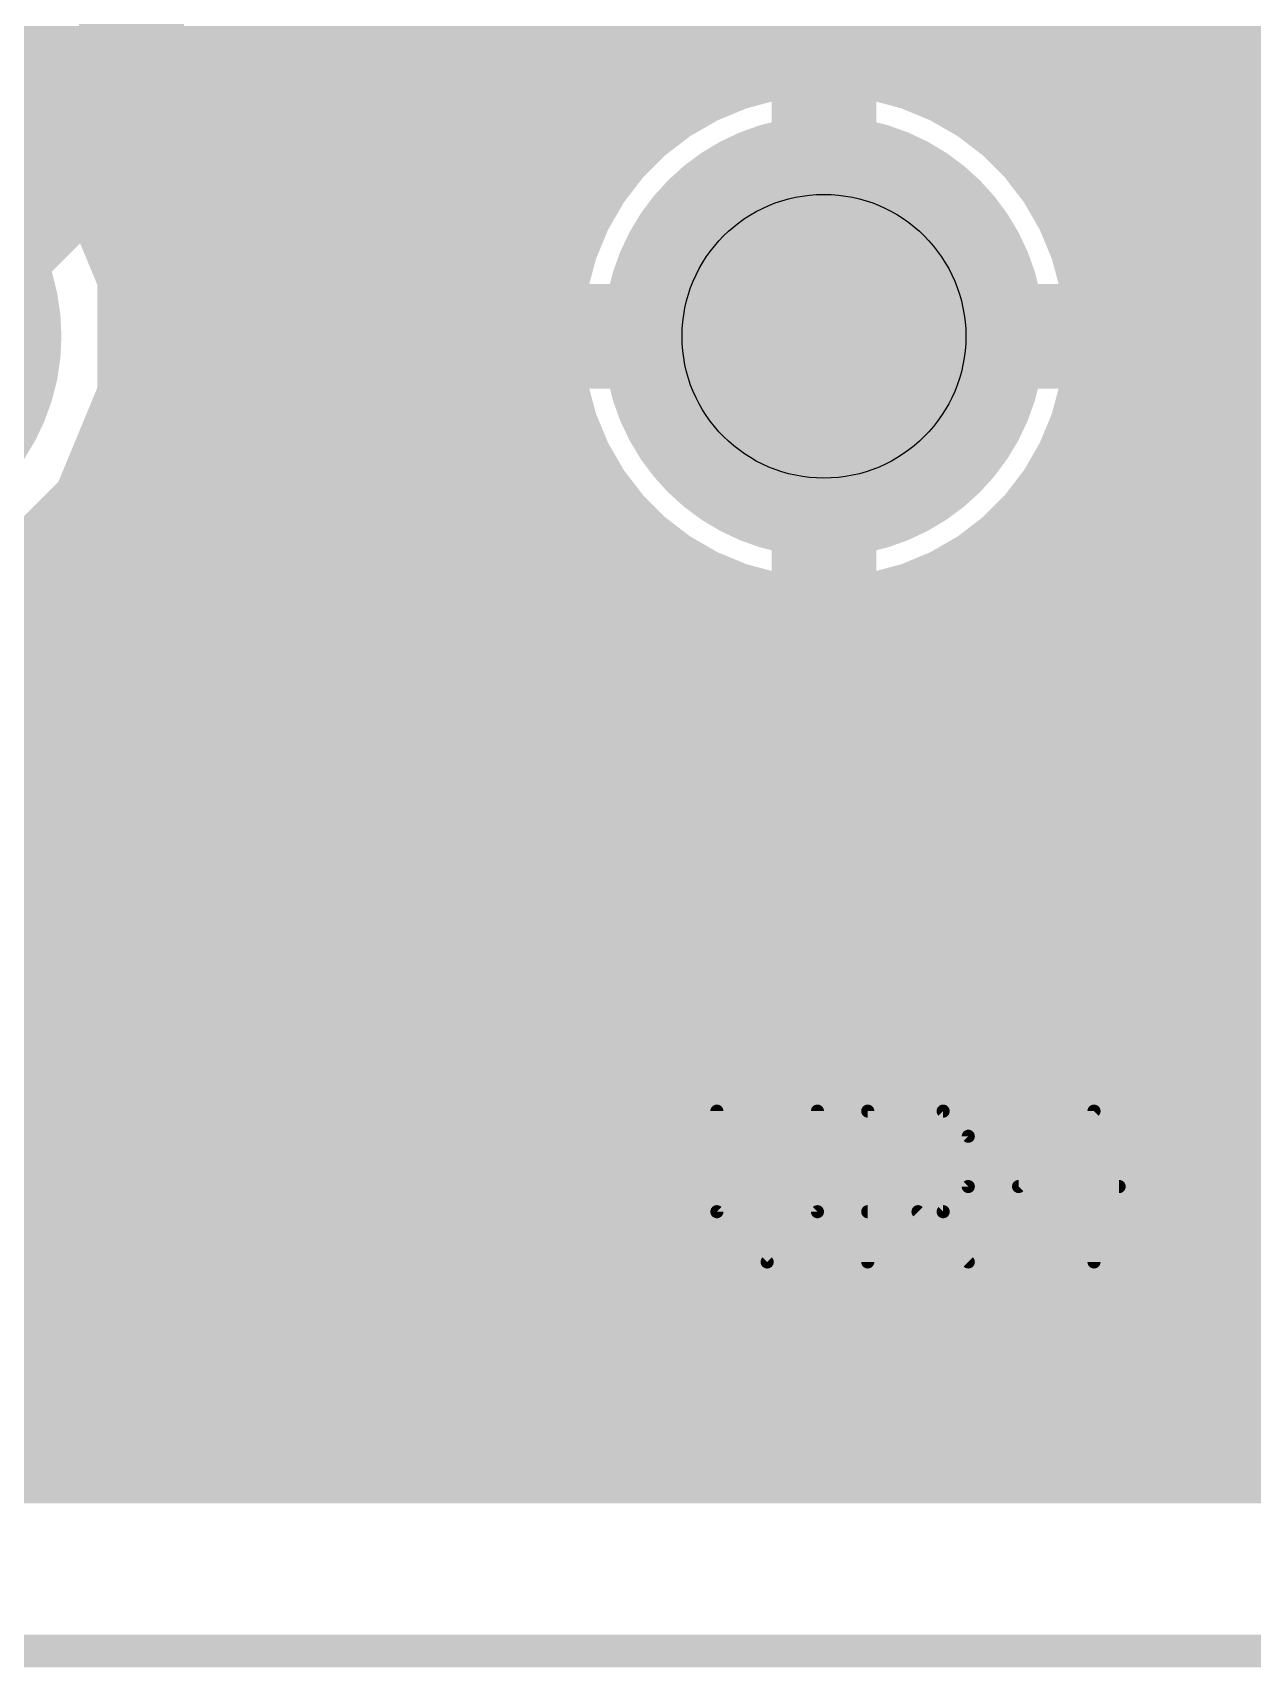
# Model space of a CAD drawing. Extents: x 0 to 10.8, y 0 to 6.1.
# Drawn here: x 2.9699 to 3.3421, y -0.0129 to 0.486 of the extents above; entities that cross this region are included whole.
import ezdxf

# ---------------------------------------------------------------- set-up
doc = ezdxf.new("R2010")
doc.units = 0
for name, color, linetype in [('1', 22, 'CONTINUOUS'), ('116', 253, 'CONTINUOUS'), ('16', 175, 'CONTINUOUS'), ('17', 82, 'CONTINUOUS'), ('20', 7, 'CONTINUOUS'), ('21', 253, 'CONTINUOUS'), ('25', 253, 'CONTINUOUS'), ('29', 253, 'CONTINUOUS'), ('30', 253, 'CONTINUOUS'), ('44', 253, 'CONTINUOUS')]:
    doc.layers.add(name, color=color, linetype=linetype)

# ---------------------------------------------------------------- blocks, each defined once
blk = doc.blocks.new('ROUNDP')
at = {"const_width": 0.5}
blk.add_lwpolyline([(0, -0.25, 1), (0, 0.25, 1), (0, -0.25)], format="xyb", dxfattribs=at)

msp = doc.modelspace()

# ---------------------------------------------------------------- linework, layer by layer
at = {"layer": '1'}
for points, const_width in [([(3, 0.515), (3, 0.46)], 0.032), ([(3.038996, 0.467756), (3.038996, 0.476)], 0.016), ([(3.038996, 0.476), (3.912756, 0.476)], 0.016), ([(3.195441, 0.47326), (3.185146, 0.4705)], 0.016), ([(3.203339, 0.474295), (3.195441, 0.47326)], 0.016), ([(3.203339, 0.401362), (3.203339, 0.474295)], 0.016), ([(3.227232, 0.47326), (3.219331, 0.474295)], 0.016), ([(3.219331, 0.474295), (3.219331, 0.401362)], 0.016), ([(3.237528, 0.4705), (3.227232, 0.47326)], 0.016), ([(3, 0.46), (2.935, 0.395)], 0.032), ([(3.038996, 0.45224), (3.038996, 0.467756)], 0.016), ([(3.175299, 0.466421), (3.166067, 0.461094)], 0.016), ([(3.185146, 0.4705), (3.175299, 0.466421)], 0.016), ([(3.247374, 0.466421), (3.237528, 0.4705)], 0.016), ([(3.256606, 0.461094), (3.247374, 0.466421)], 0.016), ([(3.038996, 0.464), (3.171106, 0.464)], 0.016), ([(3.166067, 0.461094), (3.157614, 0.454606)], 0.016), ([(3.203339, 0.464), (3.219331, 0.464)], 0.016), ([(3.251571, 0.464), (3.471106, 0.464)], 0.016), ([(3.265059, 0.454606), (3.256606, 0.461094)], 0.016), ([(3.033059, 0.437906), (3.038996, 0.45224)], 0.016), ([(3.157614, 0.454606), (3.150075, 0.447067)], 0.016), ([(3.272598, 0.447067), (3.265059, 0.454606)], 0.016), ([(3.037236, 0.448), (3.151008, 0.448)], 0.016), ([(3.150075, 0.447067), (3.143587, 0.438614)], 0.016), ([(3.203339, 0.448), (3.219331, 0.448)], 0.016), ([(3.271665, 0.448), (3.451008, 0.448)], 0.016), ([(3.279087, 0.438614), (3.272598, 0.447067)], 0.016), ([(2.997642, 0.402488), (3.033059, 0.437906)], 0.016), ([(3.143587, 0.438614), (3.13826, 0.429382)], 0.016), ([(3.284413, 0.429382), (3.279087, 0.438614)], 0.016), ([(3.027154, 0.432), (3.139772, 0.432)], 0.016), ([(3.203339, 0.432), (3.219331, 0.432)], 0.016), ([(3.282906, 0.432), (3.439772, 0.432)], 0.016), ([(3.13826, 0.429382), (3.134181, 0.419535)], 0.016), ([(3.288492, 0.419535), (3.284413, 0.429382)], 0.016), ([(3.134181, 0.419535), (3.131421, 0.40924)], 0.016), ([(3.291252, 0.40924), (3.288492, 0.419535)], 0.016), ([(3.011154, 0.416), (3.133236, 0.416)], 0.016), ([(3.203339, 0.416), (3.219331, 0.416)], 0.016), ([(3.289441, 0.416), (3.433236, 0.416)], 0.016), ([(3.131421, 0.40924), (3.130382, 0.401339)], 0.016), ([(3.292287, 0.401339), (3.291252, 0.40924)], 0.016), ([(2.997642, 0.376177), (2.997642, 0.402488)], 0.016), ([(3.130382, 0.401339), (3.203319, 0.401339)], 0.016), ([(3.203319, 0.401339), (3.203319, 0.385346)], 0.016), ([(3.219331, 0.401362), (3.203339, 0.401362)], 0.016), ([(3.219354, 0.385346), (3.219354, 0.401339)], 0.016), ([(3.219354, 0.401339), (3.292287, 0.401339)], 0.016), ([(2.997642, 0.4), (3.203319, 0.4)], 0.016), ([(3.219354, 0.4), (3.503319, 0.4)], 0.016), ([(2.997642, 0.384), (3.130559, 0.384)], 0.016), ([(3.203319, 0.385346), (3.130382, 0.385346)], 0.016), ([(3.130382, 0.385346), (3.131421, 0.377449)], 0.016), ([(3.203339, 0.31239), (3.203339, 0.385327)], 0.016), ([(3.203339, 0.385327), (3.219331, 0.385327)], 0.016), ([(3.203339, 0.384), (3.219331, 0.384)], 0.016), ([(3.219331, 0.385327), (3.219331, 0.31239)], 0.016), ([(3.292287, 0.385346), (3.219354, 0.385346)], 0.016), ([(3.291252, 0.377449), (3.292287, 0.385346)], 0.016), ([(3.29211, 0.384), (3.430559, 0.384)], 0.016), ([(2.984504, 0.344457), (2.997642, 0.376177)], 0.016), ([(3.131421, 0.377449), (3.134181, 0.367154)], 0.016), ([(3.288492, 0.367154), (3.291252, 0.377449)], 0.016), ([(2.994252, 0.368), (3.133953, 0.368)], 0.016), ([(3.134181, 0.367154), (3.13826, 0.357307)], 0.016), ([(3.203339, 0.368), (3.219331, 0.368)], 0.016), ([(3.284413, 0.357307), (3.288492, 0.367154)], 0.016), ([(3.288717, 0.368), (3.433953, 0.368)], 0.016), ([(3.13826, 0.357307), (3.143587, 0.348075)], 0.016), ([(3.279087, 0.348075), (3.284413, 0.357307)], 0.016), ([(2.987626, 0.352), (3.141319, 0.352)], 0.016), ([(3.203339, 0.352), (3.219331, 0.352)], 0.016), ([(3.28135, 0.352), (3.441319, 0.352)], 0.016), ([(3.143587, 0.348075), (3.150075, 0.339622)], 0.016), ([(3.272598, 0.339622), (3.279087, 0.348075)], 0.016), ([(2.960224, 0.320177), (2.984504, 0.344457)], 0.016), ([(3.150075, 0.339622), (3.157614, 0.332083)], 0.016), ([(3.265059, 0.332083), (3.272598, 0.339622)], 0.016), ([(2.976047, 0.336), (3.153697, 0.336)], 0.016), ([(3.157614, 0.332083), (3.166067, 0.325594)], 0.016), ([(3.203339, 0.336), (3.219331, 0.336)], 0.016), ([(3.256606, 0.325594), (3.265059, 0.332083)], 0.016), ([(3.268976, 0.336), (3.453697, 0.336)], 0.016), ([(3.166067, 0.325594), (3.175299, 0.320268)], 0.016), ([(3.247374, 0.320268), (3.256606, 0.325594)], 0.016), ([(2.959795, 0.32), (3.175945, 0.32)], 0.016), ([(3.175299, 0.320268), (3.185146, 0.316189)], 0.016), ([(3.203339, 0.32), (3.219331, 0.32)], 0.016), ([(3.237528, 0.316189), (3.247374, 0.320268)], 0.016), ([(3.246724, 0.32), (3.475945, 0.32)], 0.016), ([(3.185146, 0.316189), (3.195441, 0.313429)], 0.016), ([(3.195441, 0.313429), (3.203339, 0.31239)], 0.016), ([(3.219331, 0.31239), (3.227232, 0.313429)], 0.016), ([(3.227232, 0.313429), (3.237528, 0.316189)], 0.016), ([(1.262925, 0.304), (7.723528, 0.304)], 0.016), ([(1.262925, 0.288), (7.727264, 0.288)], 0.016), ([(1.259886, 0.272), (7.732362, 0.272)], 0.016), ([(1.255563, 0.256), (7.741598, 0.256)], 0.016), ([(1.246327, 0.24), (7.755106, 0.24)], 0.016), ([(1.233839, 0.224), (7.775563, 0.224)], 0.016), ([(1.215079, 0.208), (9.19698, 0.208)], 0.016), ([(1.17602, 0.192), (9.21298, 0.192)], 0.016), ([(0.298996, 0.176), (9.22898, 0.176)], 0.016), ([(0.298996, 0.16), (9.24498, 0.16)], 0.016), ([(0.295382, 0.144), (9.26098, 0.144)], 0.016), ([(0.291094, 0.128), (9.27698, 0.128)], 0.016), ([(0.283201, 0.112), (9.29298, 0.112)], 0.016), ([(0.273961, 0.096), (9.30898, 0.096)], 0.016), ([(0.259091, 0.08), (9.330571, 0.08)], 0.016), ([(0.23974, 0.064), (10.569252, 0.064)], 0.016), ([(0.205894, 0.048), (10.603098, 0.048)], 0.016), ([(10.61385, 0.045122), (0.195146, 0.045122)], 0.016)]:
    msp.add_lwpolyline(points, dxfattribs=dict(at, const_width=const_width))
for points, const_width in [([(3.042996, 0.476, 1), (3.034996, 0.476)], 0.008), ([(3.038996, 0.48, 1), (3.038996, 0.472)], 0.008), ([(3.194921, 0.477226, 1), (3.195961, 0.469294)], 0.008), ([(3.196477, 0.469396, 1), (3.194405, 0.477123)], 0.008), ([(3.207339, 0.474295, 1), (3.199339, 0.474295)], 0.008), ([(3.203859, 0.470329, 1), (3.202819, 0.478261)], 0.008), ([(3.21985, 0.478261, 1), (3.218811, 0.470329)], 0.008), ([(3.223331, 0.474295, 1), (3.215331, 0.474295)], 0.008), ([(3.228268, 0.477123, 1), (3.226197, 0.469396)], 0.008), ([(3.226713, 0.469294, 1), (3.227752, 0.477226)], 0.008), ([(3.005657, 0.454343, 1), (2.994343, 0.465657)], 0.016), ([(3.042996, 0.467756, 1), (3.034996, 0.467756)], 0.008), ([(3.173768, 0.470117, 1), (3.17683, 0.462726)], 0.008), ([(3.177298, 0.462957, 1), (3.1733, 0.469886)], 0.008), ([(3.18411, 0.474364, 1), (3.186181, 0.466636)], 0.008), ([(3.186676, 0.466805, 1), (3.183615, 0.474195)], 0.008), ([(3.239058, 0.474195, 1), (3.235997, 0.466805)], 0.008), ([(3.236492, 0.466636, 1), (3.238563, 0.474364)], 0.008), ([(3.249373, 0.469886, 1), (3.245375, 0.462957)], 0.008), ([(3.245843, 0.462726, 1), (3.248905, 0.470117)], 0.008), ([(3.038996, 0.468, 1), (3.038996, 0.46)], 0.008), ([(3.034996, 0.467756, 1), (3.042996, 0.467756)], 0.008), ([(3.168502, 0.457921, 1), (3.163631, 0.464268)], 0.008), ([(3.171106, 0.46, 1), (3.171106, 0.468)], 0.008), ([(3.203339, 0.468, 1), (3.203339, 0.46)], 0.008), ([(3.219331, 0.46, 1), (3.219331, 0.468)], 0.008), ([(3.251571, 0.468, 1), (3.251571, 0.46)], 0.008), ([(3.259042, 0.464268, 1), (3.254171, 0.457921)], 0.008), ([(2.992, 0.46, 1), (3.008, 0.46)], 0.016), ([(3.164068, 0.464559, 1), (3.168066, 0.45763)], 0.008), ([(3.254607, 0.45763, 1), (3.258605, 0.464559)], 0.008), ([(3.042692, 0.45071, 1), (3.0353, 0.453771)], 0.008), ([(3.155179, 0.457779, 1), (3.16005, 0.451433)], 0.008), ([(3.160443, 0.451778, 1), (3.154786, 0.457435)], 0.008), ([(3.267887, 0.457435, 1), (3.262231, 0.451778)], 0.008), ([(3.262623, 0.451433, 1), (3.267495, 0.457779)], 0.008), ([(3.037236, 0.452, 1), (3.037236, 0.444)], 0.008), ([(3.034996, 0.45224, 1), (3.042996, 0.45224)], 0.008), ([(3.153248, 0.444631, 1), (3.146902, 0.449502)], 0.008), ([(3.151008, 0.444, 1), (3.151008, 0.452)], 0.008), ([(3.203339, 0.452, 1), (3.203339, 0.444)], 0.008), ([(3.219331, 0.444, 1), (3.219331, 0.452)], 0.008), ([(3.271665, 0.452, 1), (3.271665, 0.444)], 0.008), ([(3.275771, 0.449502, 1), (3.269425, 0.444631)], 0.008), ([(3.147246, 0.449895, 1), (3.152903, 0.444239)], 0.008), ([(3.26977, 0.444239, 1), (3.275427, 0.449895)], 0.008), ([(3.035887, 0.435077, 1), (3.030231, 0.440734)], 0.008), ([(3.140414, 0.44105, 1), (3.14676, 0.436179)], 0.008), ([(3.147051, 0.436615, 1), (3.140122, 0.440613)], 0.008), ([(3.282551, 0.440613, 1), (3.275622, 0.436615)], 0.008), ([(3.275914, 0.436179, 1), (3.28226, 0.44105)], 0.008), ([(3.027154, 0.436, 1), (3.027154, 0.428)], 0.008), ([(3.029363, 0.439436, 1), (3.036755, 0.436375)], 0.008), ([(3.139772, 0.428, 1), (3.139772, 0.436)], 0.008), ([(3.203339, 0.436, 1), (3.203339, 0.428)], 0.008), ([(3.219331, 0.428, 1), (3.219331, 0.436)], 0.008), ([(3.282906, 0.436, 1), (3.282906, 0.428)], 0.008), ([(3.134795, 0.431381, 1), (3.141725, 0.427383)], 0.008), ([(3.141955, 0.427851, 1), (3.134564, 0.430913)], 0.008), ([(3.288109, 0.430913, 1), (3.280718, 0.427851)], 0.008), ([(3.280949, 0.427383, 1), (3.287878, 0.431381)], 0.008), ([(3.130486, 0.421066, 1), (3.137877, 0.418005)], 0.008), ([(3.138045, 0.4185, 1), (3.130318, 0.420571)], 0.008), ([(3.292356, 0.420571, 1), (3.284629, 0.4185)], 0.008), ([(3.284797, 0.418005, 1), (3.292188, 0.421066)], 0.008), ([(3.011154, 0.42, 1), (3.011154, 0.412)], 0.008), ([(3.133236, 0.412, 1), (3.133236, 0.42)], 0.008), ([(3.203339, 0.42, 1), (3.203339, 0.412)], 0.008), ([(3.219331, 0.412, 1), (3.219331, 0.42)], 0.008), ([(3.289441, 0.42, 1), (3.289441, 0.412)], 0.008), ([(3.127558, 0.410276, 1), (3.135285, 0.408204)], 0.008), ([(3.135387, 0.408718, 1), (3.127455, 0.409762)], 0.008), ([(3.295218, 0.40976, 1), (3.287286, 0.40872)], 0.008), ([(3.287388, 0.408204, 1), (3.295116, 0.410276)], 0.008), ([(2.994813, 0.405317, 1), (3.00047, 0.39966)], 0.008), ([(3.001642, 0.402488, 1), (2.993642, 0.402488)], 0.008), ([(3.130382, 0.405339, 1), (3.130382, 0.397339)], 0.008), ([(3.207319, 0.401339, 1), (3.199319, 0.401339)], 0.008), ([(3.203339, 0.405362, 1), (3.203339, 0.397362)], 0.008), ([(3.203319, 0.397339, 1), (3.203319, 0.405339)], 0.008), ([(3.223354, 0.401339, 1), (3.215354, 0.401339)], 0.008), ([(3.219354, 0.405339, 1), (3.219354, 0.397339)], 0.008), ([(3.219331, 0.397362, 1), (3.219331, 0.405362)], 0.008), ([(3.292287, 0.397339, 1), (3.292287, 0.405339)], 0.008), ([(2.997642, 0.404, 1), (2.997642, 0.396)], 0.008), ([(3.126416, 0.40186, 1), (3.134348, 0.400817)], 0.008), ([(3.199339, 0.401362, 1), (3.207339, 0.401362)], 0.008), ([(3.203319, 0.396, 1), (3.203319, 0.404)], 0.008), ([(3.215331, 0.401362, 1), (3.223331, 0.401362)], 0.008), ([(3.219354, 0.404, 1), (3.219354, 0.396)], 0.008), ([(3.288321, 0.400819, 1), (3.296253, 0.401858)], 0.008), ([(2.997642, 0.388, 1), (2.997642, 0.38)], 0.008), ([(3.134348, 0.385868, 1), (3.126416, 0.384825)], 0.008), ([(3.130382, 0.389346, 1), (3.130382, 0.381346)], 0.008), ([(3.130559, 0.38, 1), (3.130559, 0.388)], 0.008), ([(3.199319, 0.385346, 1), (3.207319, 0.385346)], 0.008), ([(3.207339, 0.385327, 1), (3.199339, 0.385327)], 0.008), ([(3.203339, 0.389327, 1), (3.203339, 0.381327)], 0.008), ([(3.203339, 0.388, 1), (3.203339, 0.38)], 0.008), ([(3.203319, 0.381346, 1), (3.203319, 0.389346)], 0.008), ([(3.223331, 0.385327, 1), (3.215331, 0.385327)], 0.008), ([(3.219354, 0.389346, 1), (3.219354, 0.381346)], 0.008), ([(3.215354, 0.385346, 1), (3.223354, 0.385346)], 0.008), ([(3.219331, 0.381327, 1), (3.219331, 0.389327)], 0.008), ([(3.219331, 0.38, 1), (3.219331, 0.388)], 0.008), ([(3.29211, 0.388, 1), (3.29211, 0.38)], 0.008), ([(3.296253, 0.384826, 1), (3.288321, 0.385866)], 0.008), ([(3.292287, 0.381346, 1), (3.292287, 0.389346)], 0.008), ([(3.001337, 0.374647, 1), (2.993946, 0.377708)], 0.008), ([(3.135285, 0.378485, 1), (3.127558, 0.376413)], 0.008), ([(3.295116, 0.376413, 1), (3.287388, 0.378485)], 0.008), ([(2.993642, 0.376177, 1), (3.001642, 0.376177)], 0.008), ([(3.127455, 0.376927, 1), (3.135387, 0.377971)], 0.008), ([(3.287286, 0.377969, 1), (3.295218, 0.376929)], 0.008), ([(2.994252, 0.372, 1), (2.994252, 0.364)], 0.008), ([(3.137877, 0.368684, 1), (3.130486, 0.365623)], 0.008), ([(3.133953, 0.364, 1), (3.133953, 0.372)], 0.008), ([(3.203339, 0.372, 1), (3.203339, 0.364)], 0.008), ([(3.219331, 0.364, 1), (3.219331, 0.372)], 0.008), ([(3.288717, 0.372, 1), (3.288717, 0.364)], 0.008), ([(3.292188, 0.365623, 1), (3.284797, 0.368684)], 0.008), ([(3.130318, 0.366118, 1), (3.138045, 0.368189)], 0.008), ([(3.284629, 0.368189, 1), (3.292356, 0.366118)], 0.008), ([(3.141725, 0.359306, 1), (3.134795, 0.355308)], 0.008), ([(3.287878, 0.355308, 1), (3.280949, 0.359306)], 0.008), ([(2.987626, 0.356, 1), (2.987626, 0.348)], 0.008), ([(3.134564, 0.355776, 1), (3.141955, 0.358838)], 0.008), ([(3.141319, 0.348, 1), (3.141319, 0.356)], 0.008), ([(3.203339, 0.356, 1), (3.203339, 0.348)], 0.008), ([(3.219331, 0.348, 1), (3.219331, 0.356)], 0.008), ([(3.28135, 0.356, 1), (3.28135, 0.348)], 0.008), ([(3.280718, 0.358838, 1), (3.288109, 0.355776)], 0.008), ([(3.14676, 0.35051, 1), (3.140414, 0.345639)], 0.008), ([(3.28226, 0.345639, 1), (3.275914, 0.35051)], 0.008), ([(2.980808, 0.345987, 1), (2.9882, 0.342926)], 0.008), ([(2.987332, 0.341628, 1), (2.981676, 0.347285)], 0.008), ([(3.140122, 0.346076, 1), (3.147051, 0.350074)], 0.008), ([(3.275622, 0.350074, 1), (3.282551, 0.346076)], 0.008), ([(3.152903, 0.34245, 1), (3.147246, 0.336794)], 0.008), ([(3.146902, 0.337186, 1), (3.153248, 0.342058)], 0.008), ([(3.269425, 0.342058, 1), (3.275771, 0.337186)], 0.008), ([(3.275427, 0.336794, 1), (3.26977, 0.34245)], 0.008), ([(2.976047, 0.34, 1), (2.976047, 0.332)], 0.008), ([(3.16005, 0.335256, 1), (3.155179, 0.32891)], 0.008), ([(3.153697, 0.332, 1), (3.153697, 0.34)], 0.008), ([(3.203339, 0.34, 1), (3.203339, 0.332)], 0.008), ([(3.219331, 0.332, 1), (3.219331, 0.34)], 0.008), ([(3.267495, 0.32891, 1), (3.262623, 0.335256)], 0.008), ([(3.268976, 0.34, 1), (3.268976, 0.332)], 0.008), ([(3.154786, 0.329254, 1), (3.160443, 0.334911)], 0.008), ([(3.262231, 0.334911, 1), (3.267887, 0.329254)], 0.008), ([(3.168066, 0.329059, 1), (3.164068, 0.32213)], 0.008), ([(3.163631, 0.322421, 1), (3.168502, 0.328768)], 0.008), ([(3.254171, 0.328768, 1), (3.259042, 0.322421)], 0.008), ([(3.258605, 0.32213, 1), (3.254607, 0.329059)], 0.008), ([(3.17683, 0.323963, 1), (3.173768, 0.316572)], 0.008), ([(3.1733, 0.316803, 1), (3.177298, 0.323732)], 0.008), ([(3.175945, 0.316, 1), (3.175945, 0.324)], 0.008), ([(3.203339, 0.324, 1), (3.203339, 0.316)], 0.008), ([(3.219331, 0.316, 1), (3.219331, 0.324)], 0.008), ([(3.246724, 0.324, 1), (3.246724, 0.316)], 0.008), ([(3.245375, 0.323732, 1), (3.249373, 0.316803)], 0.008), ([(3.248905, 0.316572, 1), (3.245843, 0.323963)], 0.008), ([(3.186181, 0.320053, 1), (3.18411, 0.312325)], 0.008), ([(3.183615, 0.312493, 1), (3.186676, 0.319884)], 0.008), ([(3.195963, 0.317395, 1), (3.194919, 0.309463)], 0.008), ([(3.194405, 0.309566, 1), (3.196477, 0.317293)], 0.008), ([(3.202817, 0.308424, 1), (3.203861, 0.316356)], 0.008), ([(3.218809, 0.316356, 1), (3.219852, 0.308424)], 0.008), ([(3.226197, 0.317293, 1), (3.228268, 0.309566)], 0.008), ([(3.227754, 0.309463, 1), (3.226711, 0.317395)], 0.008), ([(3.235997, 0.319884, 1), (3.239058, 0.312493)], 0.008), ([(3.238563, 0.312325, 1), (3.236492, 0.320053)], 0.008), ([(3.199339, 0.31239, 1), (3.207339, 0.31239)], 0.008), ([(3.215331, 0.31239, 1), (3.223331, 0.31239)], 0.008)]:
    msp.add_lwpolyline(points, format="xyb", dxfattribs=dict(at, const_width=const_width))
at = {"layer": '116', "const_width": 0.03937}
msp.add_lwpolyline([(3.211339, 0.367756, 1), (3.211339, 0.418937, 1), (3.211339, 0.367756)], format="xyb", dxfattribs=at)
at = {"layer": '16', "const_width": 0.016}
for points in [[(2.381449, 0.48), (10.341236, 0.48)], [(3.195441, 0.47326), (3.185146, 0.4705)], [(3.203339, 0.474295), (3.195441, 0.47326)], [(3.203339, 0.401362), (3.203339, 0.474295)], [(3.227232, 0.47326), (3.219331, 0.474295)], [(3.219331, 0.474295), (3.219331, 0.401362)], [(3.237528, 0.4705), (3.227232, 0.47326)], [(2.984504, 0.442232), (2.960224, 0.466512)], [(3.175299, 0.466421), (3.166067, 0.461094)], [(3.185146, 0.4705), (3.175299, 0.466421)], [(3.247374, 0.466421), (3.237528, 0.4705)], [(3.256606, 0.461094), (3.247374, 0.466421)], [(2.962736, 0.464), (3.171106, 0.464)], [(3.166067, 0.461094), (3.157614, 0.454606)], [(3.203339, 0.464), (3.219331, 0.464)], [(3.251571, 0.464), (3.471106, 0.464)], [(3.265059, 0.454606), (3.256606, 0.461094)], [(3.157614, 0.454606), (3.150075, 0.447067)], [(3.272598, 0.447067), (3.265059, 0.454606)], [(2.978736, 0.448), (3.151008, 0.448)], [(3.150075, 0.447067), (3.143587, 0.438614)], [(3.203339, 0.448), (3.219331, 0.448)], [(3.271665, 0.448), (3.451008, 0.448)], [(3.279087, 0.438614), (3.272598, 0.447067)], [(2.997642, 0.410512), (2.984504, 0.442232)], [(3.143587, 0.438614), (3.13826, 0.429382)], [(3.284413, 0.429382), (3.279087, 0.438614)], [(2.988744, 0.432), (3.139772, 0.432)], [(3.203339, 0.432), (3.219331, 0.432)], [(3.282906, 0.432), (3.439772, 0.432)], [(3.13826, 0.429382), (3.134181, 0.419535)], [(3.288492, 0.419535), (3.284413, 0.429382)], [(3.134181, 0.419535), (3.131421, 0.40924)], [(3.291252, 0.40924), (3.288492, 0.419535)], [(2.99537, 0.416), (3.133236, 0.416)], [(3.203339, 0.416), (3.219331, 0.416)], [(3.289441, 0.416), (3.433236, 0.416)], [(2.997642, 0.376177), (2.997642, 0.410512)], [(3.131421, 0.40924), (3.130382, 0.401339)], [(3.292287, 0.401339), (3.291252, 0.40924)], [(3.130382, 0.401339), (3.203319, 0.401339)], [(3.203319, 0.401339), (3.203319, 0.385346)], [(3.219331, 0.401362), (3.203339, 0.401362)], [(3.219354, 0.385346), (3.219354, 0.401339)], [(3.219354, 0.401339), (3.292287, 0.401339)], [(2.997642, 0.4), (3.203319, 0.4)], [(3.219354, 0.4), (3.503319, 0.4)], [(2.997642, 0.384), (3.130559, 0.384)], [(3.203319, 0.385346), (3.130382, 0.385346)], [(3.130382, 0.385346), (3.131421, 0.377449)], [(3.203339, 0.31239), (3.203339, 0.385327)], [(3.203339, 0.385327), (3.219331, 0.385327)], [(3.203339, 0.384), (3.219331, 0.384)], [(3.219331, 0.385327), (3.219331, 0.31239)], [(3.292287, 0.385346), (3.219354, 0.385346)], [(3.291252, 0.377449), (3.292287, 0.385346)], [(3.29211, 0.384), (3.430559, 0.384)], [(2.984504, 0.344457), (2.997642, 0.376177)], [(3.131421, 0.377449), (3.134181, 0.367154)], [(3.288492, 0.367154), (3.291252, 0.377449)], [(2.994252, 0.368), (3.133953, 0.368)], [(3.134181, 0.367154), (3.13826, 0.357307)], [(3.203339, 0.368), (3.219331, 0.368)], [(3.284413, 0.357307), (3.288492, 0.367154)], [(3.288717, 0.368), (3.433953, 0.368)], [(3.13826, 0.357307), (3.143587, 0.348075)], [(3.279087, 0.348075), (3.284413, 0.357307)], [(2.987626, 0.352), (3.141319, 0.352)], [(3.203339, 0.352), (3.219331, 0.352)], [(3.28135, 0.352), (3.441319, 0.352)], [(3.143587, 0.348075), (3.150075, 0.339622)], [(3.272598, 0.339622), (3.279087, 0.348075)], [(2.960224, 0.320177), (2.984504, 0.344457)], [(3.150075, 0.339622), (3.157614, 0.332083)], [(3.265059, 0.332083), (3.272598, 0.339622)], [(2.976047, 0.336), (3.153697, 0.336)], [(3.157614, 0.332083), (3.166067, 0.325594)], [(3.203339, 0.336), (3.219331, 0.336)], [(3.256606, 0.325594), (3.265059, 0.332083)], [(3.268976, 0.336), (3.453697, 0.336)], [(3.166067, 0.325594), (3.175299, 0.320268)], [(3.247374, 0.320268), (3.256606, 0.325594)], [(2.959795, 0.32), (3.175945, 0.32)], [(3.175299, 0.320268), (3.185146, 0.316189)], [(3.203339, 0.32), (3.219331, 0.32)], [(3.237528, 0.316189), (3.247374, 0.320268)], [(3.246724, 0.32), (3.475945, 0.32)], [(3.185146, 0.316189), (3.195441, 0.313429)], [(3.195441, 0.313429), (3.203339, 0.31239)], [(3.219331, 0.31239), (3.227232, 0.313429)], [(3.227232, 0.313429), (3.237528, 0.316189)], [(1.262925, 0.304), (7.723528, 0.304)], [(1.262925, 0.288), (7.727264, 0.288)], [(1.259886, 0.272), (7.732362, 0.272)], [(1.255563, 0.256), (7.741598, 0.256)], [(1.246327, 0.24), (7.755106, 0.24)], [(1.233839, 0.224), (7.775563, 0.224)], [(1.215079, 0.208), (10.514154, 0.208)], [(1.17602, 0.192), (10.51, 0.192)], [(0.298996, 0.176), (10.51, 0.176)], [(0.298996, 0.16), (10.51, 0.16)], [(0.295382, 0.144), (10.51361, 0.144)], [(0.291094, 0.128), (10.517898, 0.128)], [(0.283201, 0.112), (10.525791, 0.112)], [(0.273961, 0.096), (10.535031, 0.096)], [(0.259091, 0.08), (10.549906, 0.08)], [(0.23974, 0.064), (10.569252, 0.064)], [(0.205894, 0.048), (10.603098, 0.048)], [(10.61385, 0.045122), (0.195146, 0.045122)]]:
    msp.add_lwpolyline(points, dxfattribs=at)
at = {"layer": '16', "const_width": 0.008}
for points in [[(3.194921, 0.477226, 1), (3.195961, 0.469294)], [(3.196477, 0.469396, 1), (3.194405, 0.477123)], [(3.207339, 0.474295, 1), (3.199339, 0.474295)], [(3.203859, 0.470329, 1), (3.202819, 0.478261)], [(3.21985, 0.478261, 1), (3.218811, 0.470329)], [(3.223331, 0.474295, 1), (3.215331, 0.474295)], [(3.228268, 0.477123, 1), (3.226197, 0.469396)], [(3.226713, 0.469294, 1), (3.227752, 0.477226)], [(3.173768, 0.470117, 1), (3.17683, 0.462726)], [(3.177298, 0.462957, 1), (3.1733, 0.469886)], [(3.18411, 0.474364, 1), (3.186181, 0.466636)], [(3.186676, 0.466805, 1), (3.183615, 0.474195)], [(3.239058, 0.474195, 1), (3.235997, 0.466805)], [(3.236492, 0.466636, 1), (3.238563, 0.474364)], [(3.249373, 0.469886, 1), (3.245375, 0.462957)], [(3.245843, 0.462726, 1), (3.248905, 0.470117)], [(3.168502, 0.457921, 1), (3.163631, 0.464268)], [(3.171106, 0.46, 1), (3.171106, 0.468)], [(3.203339, 0.468, 1), (3.203339, 0.46)], [(3.219331, 0.46, 1), (3.219331, 0.468)], [(3.251571, 0.468, 1), (3.251571, 0.46)], [(3.259042, 0.464268, 1), (3.254171, 0.457921)], [(3.164068, 0.464559, 1), (3.168066, 0.45763)], [(3.254607, 0.45763, 1), (3.258605, 0.464559)], [(3.155179, 0.457779, 1), (3.16005, 0.451433)], [(3.160443, 0.451778, 1), (3.154786, 0.457435)], [(3.267887, 0.457435, 1), (3.262231, 0.451778)], [(3.262623, 0.451433, 1), (3.267495, 0.457779)], [(2.978736, 0.452, 1), (2.978736, 0.444)], [(3.153248, 0.444631, 1), (3.146902, 0.449502)], [(3.151008, 0.444, 1), (3.151008, 0.452)], [(3.203339, 0.452, 1), (3.203339, 0.444)], [(3.219331, 0.444, 1), (3.219331, 0.452)], [(3.271665, 0.452, 1), (3.271665, 0.444)], [(3.275771, 0.449502, 1), (3.269425, 0.444631)], [(2.9882, 0.443763, 1), (2.980808, 0.440702)], [(2.981676, 0.439404, 1), (2.987332, 0.445061)], [(3.147246, 0.449895, 1), (3.152903, 0.444239)], [(3.26977, 0.444239, 1), (3.275427, 0.449895)], [(3.140414, 0.44105, 1), (3.14676, 0.436179)], [(3.147051, 0.436615, 1), (3.140122, 0.440613)], [(3.282551, 0.440613, 1), (3.275622, 0.436615)], [(3.275914, 0.436179, 1), (3.28226, 0.44105)], [(2.988744, 0.436, 1), (2.988744, 0.428)], [(3.139772, 0.428, 1), (3.139772, 0.436)], [(3.203339, 0.436, 1), (3.203339, 0.428)], [(3.219331, 0.428, 1), (3.219331, 0.436)], [(3.282906, 0.436, 1), (3.282906, 0.428)], [(3.134795, 0.431381, 1), (3.141725, 0.427383)], [(3.141955, 0.427851, 1), (3.134564, 0.430913)], [(3.288109, 0.430913, 1), (3.280718, 0.427851)], [(3.280949, 0.427383, 1), (3.287878, 0.431381)], [(3.130486, 0.421066, 1), (3.137877, 0.418005)], [(3.138045, 0.4185, 1), (3.130318, 0.420571)], [(3.292356, 0.420571, 1), (3.284629, 0.4185)], [(3.284797, 0.418005, 1), (3.292188, 0.421066)], [(2.99537, 0.42, 1), (2.99537, 0.412)], [(3.133236, 0.412, 1), (3.133236, 0.42)], [(3.203339, 0.42, 1), (3.203339, 0.412)], [(3.219331, 0.412, 1), (3.219331, 0.42)], [(3.289441, 0.42, 1), (3.289441, 0.412)], [(3.001642, 0.410512, 1), (2.993642, 0.410512)], [(2.993946, 0.408981, 1), (3.001337, 0.412042)], [(3.127558, 0.410276, 1), (3.135285, 0.408204)], [(3.135387, 0.408718, 1), (3.127455, 0.409762)], [(3.295218, 0.40976, 1), (3.287286, 0.40872)], [(3.287388, 0.408204, 1), (3.295116, 0.410276)], [(3.130382, 0.405339, 1), (3.130382, 0.397339)], [(3.207319, 0.401339, 1), (3.199319, 0.401339)], [(3.203339, 0.405362, 1), (3.203339, 0.397362)], [(3.203319, 0.397339, 1), (3.203319, 0.405339)], [(3.223354, 0.401339, 1), (3.215354, 0.401339)], [(3.219354, 0.405339, 1), (3.219354, 0.397339)], [(3.219331, 0.397362, 1), (3.219331, 0.405362)], [(3.292287, 0.397339, 1), (3.292287, 0.405339)], [(2.997642, 0.404, 1), (2.997642, 0.396)], [(3.126416, 0.40186, 1), (3.134348, 0.400817)], [(3.199339, 0.401362, 1), (3.207339, 0.401362)], [(3.203319, 0.396, 1), (3.203319, 0.404)], [(3.215331, 0.401362, 1), (3.223331, 0.401362)], [(3.219354, 0.404, 1), (3.219354, 0.396)], [(3.288321, 0.400819, 1), (3.296253, 0.401858)], [(2.997642, 0.388, 1), (2.997642, 0.38)], [(3.134348, 0.385868, 1), (3.126416, 0.384825)], [(3.130382, 0.389346, 1), (3.130382, 0.381346)], [(3.130559, 0.38, 1), (3.130559, 0.388)], [(3.199319, 0.385346, 1), (3.207319, 0.385346)], [(3.207339, 0.385327, 1), (3.199339, 0.385327)], [(3.203339, 0.389327, 1), (3.203339, 0.381327)], [(3.203339, 0.388, 1), (3.203339, 0.38)], [(3.203319, 0.381346, 1), (3.203319, 0.389346)], [(3.223331, 0.385327, 1), (3.215331, 0.385327)], [(3.219354, 0.389346, 1), (3.219354, 0.381346)], [(3.215354, 0.385346, 1), (3.223354, 0.385346)], [(3.219331, 0.381327, 1), (3.219331, 0.389327)], [(3.219331, 0.38, 1), (3.219331, 0.388)], [(3.29211, 0.388, 1), (3.29211, 0.38)], [(3.296253, 0.384826, 1), (3.288321, 0.385866)], [(3.292287, 0.381346, 1), (3.292287, 0.389346)], [(3.001337, 0.374647, 1), (2.993946, 0.377708)], [(3.135285, 0.378485, 1), (3.127558, 0.376413)], [(3.295116, 0.376413, 1), (3.287388, 0.378485)], [(2.993642, 0.376177, 1), (3.001642, 0.376177)], [(3.127455, 0.376927, 1), (3.135387, 0.377971)], [(3.287286, 0.377969, 1), (3.295218, 0.376929)], [(2.994252, 0.372, 1), (2.994252, 0.364)], [(3.137877, 0.368684, 1), (3.130486, 0.365623)], [(3.133953, 0.364, 1), (3.133953, 0.372)], [(3.203339, 0.372, 1), (3.203339, 0.364)], [(3.219331, 0.364, 1), (3.219331, 0.372)], [(3.288717, 0.372, 1), (3.288717, 0.364)], [(3.292188, 0.365623, 1), (3.284797, 0.368684)], [(3.130318, 0.366118, 1), (3.138045, 0.368189)], [(3.284629, 0.368189, 1), (3.292356, 0.366118)], [(3.141725, 0.359306, 1), (3.134795, 0.355308)], [(3.287878, 0.355308, 1), (3.280949, 0.359306)], [(2.987626, 0.356, 1), (2.987626, 0.348)], [(3.134564, 0.355776, 1), (3.141955, 0.358838)], [(3.141319, 0.348, 1), (3.141319, 0.356)], [(3.203339, 0.356, 1), (3.203339, 0.348)], [(3.219331, 0.348, 1), (3.219331, 0.356)], [(3.28135, 0.356, 1), (3.28135, 0.348)], [(3.280718, 0.358838, 1), (3.288109, 0.355776)], [(3.14676, 0.35051, 1), (3.140414, 0.345639)], [(3.28226, 0.345639, 1), (3.275914, 0.35051)], [(2.980808, 0.345987, 1), (2.9882, 0.342926)], [(2.987332, 0.341628, 1), (2.981676, 0.347285)], [(3.140122, 0.346076, 1), (3.147051, 0.350074)], [(3.275622, 0.350074, 1), (3.282551, 0.346076)], [(3.152903, 0.34245, 1), (3.147246, 0.336794)], [(3.146902, 0.337186, 1), (3.153248, 0.342058)], [(3.269425, 0.342058, 1), (3.275771, 0.337186)], [(3.275427, 0.336794, 1), (3.26977, 0.34245)], [(2.976047, 0.34, 1), (2.976047, 0.332)], [(3.16005, 0.335256, 1), (3.155179, 0.32891)], [(3.153697, 0.332, 1), (3.153697, 0.34)], [(3.203339, 0.34, 1), (3.203339, 0.332)], [(3.219331, 0.332, 1), (3.219331, 0.34)], [(3.267495, 0.32891, 1), (3.262623, 0.335256)], [(3.268976, 0.34, 1), (3.268976, 0.332)], [(3.154786, 0.329254, 1), (3.160443, 0.334911)], [(3.262231, 0.334911, 1), (3.267887, 0.329254)], [(3.168066, 0.329059, 1), (3.164068, 0.32213)], [(3.163631, 0.322421, 1), (3.168502, 0.328768)], [(3.254171, 0.328768, 1), (3.259042, 0.322421)], [(3.258605, 0.32213, 1), (3.254607, 0.329059)], [(3.17683, 0.323963, 1), (3.173768, 0.316572)], [(3.1733, 0.316803, 1), (3.177298, 0.323732)], [(3.175945, 0.316, 1), (3.175945, 0.324)], [(3.203339, 0.324, 1), (3.203339, 0.316)], [(3.219331, 0.316, 1), (3.219331, 0.324)], [(3.246724, 0.324, 1), (3.246724, 0.316)], [(3.245375, 0.323732, 1), (3.249373, 0.316803)], [(3.248905, 0.316572, 1), (3.245843, 0.323963)], [(3.186181, 0.320053, 1), (3.18411, 0.312325)], [(3.183615, 0.312493, 1), (3.186676, 0.319884)], [(3.195963, 0.317395, 1), (3.194919, 0.309463)], [(3.194405, 0.309566, 1), (3.196477, 0.317293)], [(3.202817, 0.308424, 1), (3.203861, 0.316356)], [(3.218809, 0.316356, 1), (3.219852, 0.308424)], [(3.226197, 0.317293, 1), (3.228268, 0.309566)], [(3.227754, 0.309463, 1), (3.226711, 0.317395)], [(3.235997, 0.319884, 1), (3.239058, 0.312493)], [(3.238563, 0.312325, 1), (3.236492, 0.320053)], [(3.199339, 0.31239, 1), (3.207339, 0.31239)], [(3.215331, 0.31239, 1), (3.223331, 0.31239)]]:
    msp.add_lwpolyline(points, format="xyb", dxfattribs=at)
at = {"layer": '20', "const_width": 0.01}
msp.add_lwpolyline([(-0.000787, -0.007874), (10.807087, -0.007874)], dxfattribs=at)
at = {"layer": '21', "const_width": 0.005}
msp.add_lwpolyline([(3.711339, 0.243346), (2.821339, 0.243346)], dxfattribs=at)
at = {"layer": '25', "const_width": 0.004}
for points in [[(3.178665, 0.15687), (3.178665, 0.126177)], [(3.209354, 0.126177), (3.209354, 0.15687)], [(3.224701, 0.110835), (3.224701, 0.15687)], [(3.224701, 0.15687), (3.247717, 0.15687)], [(3.247717, 0.15687), (3.25539, 0.149197)], [(3.293752, 0.15687), (3.270736, 0.13385)], [(3.293752, 0.110835), (3.293752, 0.15687)], [(3.25539, 0.149197), (3.25539, 0.13385)], [(3.25539, 0.13385), (3.247717, 0.126177)], [(3.270736, 0.13385), (3.301425, 0.13385)], [(3.178665, 0.126177), (3.194008, 0.110835)], [(3.194008, 0.110835), (3.209354, 0.126177)], [(3.247717, 0.126177), (3.224701, 0.126177)], [(3.240043, 0.126177), (3.25539, 0.110835)]]:
    msp.add_lwpolyline(points, dxfattribs=at)
at = {"layer": '25', "const_width": 0.002}
for points in [[(3.179665, 0.15687, 1), (3.177665, 0.15687)], [(3.210354, 0.15687, 1), (3.208354, 0.15687)], [(3.225701, 0.15687, 1), (3.223701, 0.15687)], [(3.224701, 0.15787, 1), (3.224701, 0.15587)], [(3.248424, 0.157577, 1), (3.247009, 0.156163)], [(3.247717, 0.15587, 1), (3.247717, 0.15787)], [(3.294752, 0.15687, 1), (3.292752, 0.15687)], [(3.294459, 0.156163, 1), (3.293045, 0.157577)], [(3.25639, 0.149197, 1), (3.25439, 0.149197)], [(3.254683, 0.14849, 1), (3.256097, 0.149904)], [(3.25439, 0.13385, 1), (3.25639, 0.13385)], [(3.256097, 0.133143, 1), (3.254683, 0.134558)], [(3.270736, 0.13485, 1), (3.270736, 0.13285)], [(3.270029, 0.134557, 1), (3.271443, 0.133143)], [(3.301425, 0.13285, 1), (3.301425, 0.13485)], [(3.179372, 0.126884, 1), (3.177958, 0.12547)], [(3.177665, 0.126177, 1), (3.179665, 0.126177)], [(3.208354, 0.126177, 1), (3.210354, 0.126177)], [(3.210061, 0.12547, 1), (3.208647, 0.126884)], [(3.224701, 0.127177, 1), (3.224701, 0.125177)], [(3.24075, 0.126884, 1), (3.239336, 0.12547)], [(3.247009, 0.126884, 1), (3.248424, 0.12547)], [(3.247717, 0.125177, 1), (3.247717, 0.127177)], [(3.193301, 0.111542, 1), (3.194715, 0.110127)], [(3.193301, 0.110128, 1), (3.194715, 0.111542)], [(3.223701, 0.110835, 1), (3.225701, 0.110835)], [(3.254683, 0.110127, 1), (3.256097, 0.111542)], [(3.292752, 0.110835, 1), (3.294752, 0.110835)]]:
    msp.add_lwpolyline(points, format="xyb", dxfattribs=at)
at = {"layer": '44'}
msp.add_circle((3.211339, 0.393346), 0.043307, dxfattribs=at)

# ---------------------------------------------------------------- block references
at = {"layer": '17', "xscale": 0.126614, "yscale": 0.126614, "rotation": 90}
for p in [(2.911339, 0.393346), (2.911339, 0.393346), (3.211339, 0.393346), (3.211339, 0.393346)]:
    msp.add_blockref('ROUNDP', p, dxfattribs=at)
at = {"layer": '29', "xscale": 0.134614, "yscale": 0.134614, "rotation": 90}
for p in [(2.911339, 0.393346), (3.211339, 0.393346)]:
    msp.add_blockref('ROUNDP', p, dxfattribs=at)
at = {"layer": '30', "xscale": 0.134614, "yscale": 0.134614, "rotation": 90}
for p in [(2.911339, 0.393346), (3.211339, 0.393346)]:
    msp.add_blockref('ROUNDP', p, dxfattribs=at)

doc.saveas('drawing.dxf')
